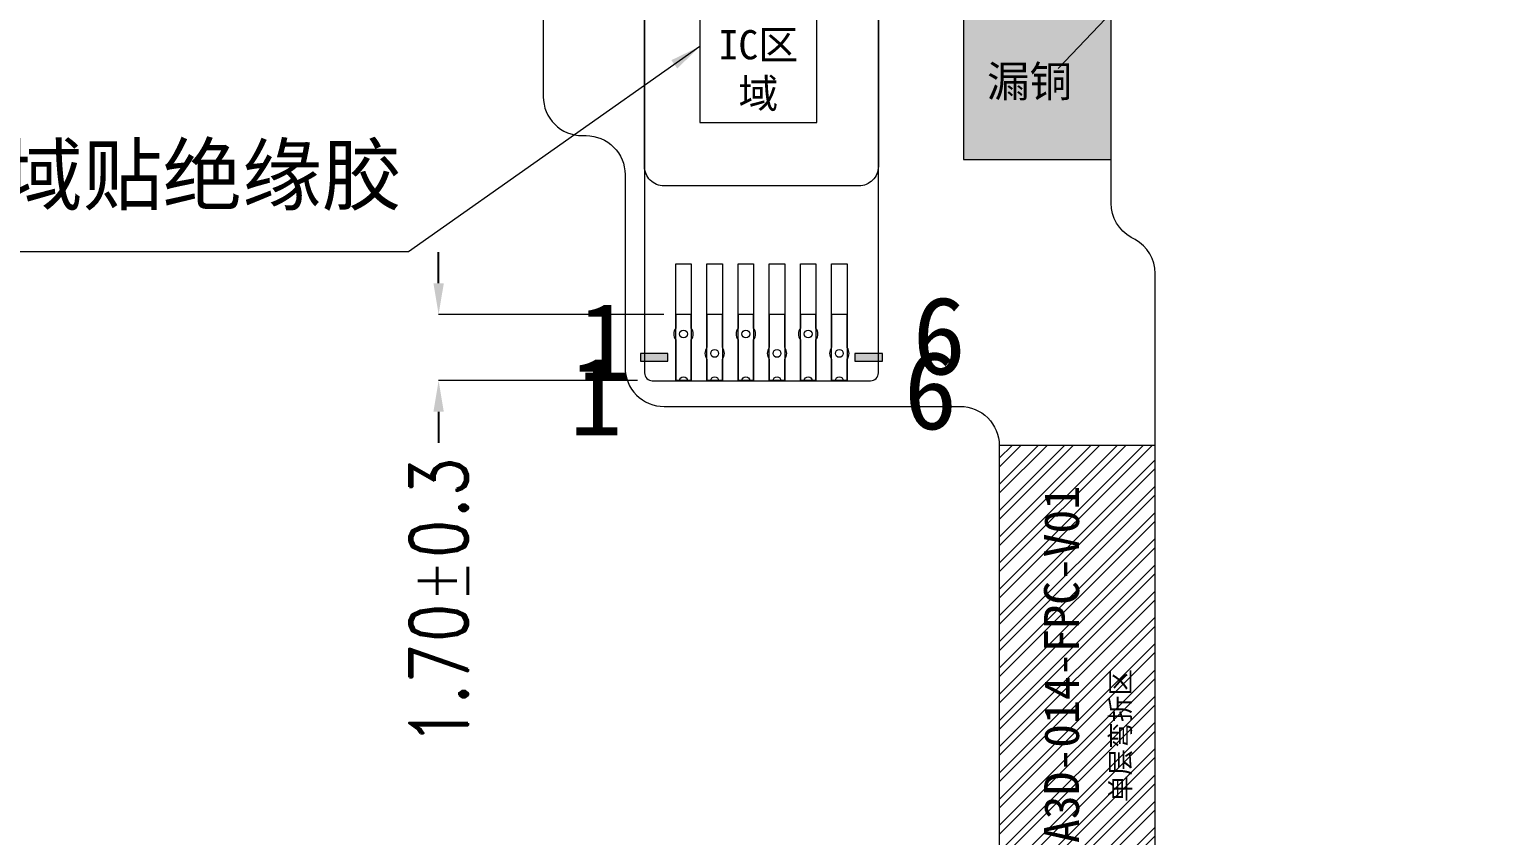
# Model space of a CAD drawing. Header units: millimetres. Extents: x 1087 to 1896, y -176 to 308.
# Drawn here: x 1617.12 to 1654.58, y 210.53 to 231.23 of the extents above; entities that cross this region are included whole.
import ezdxf

# ---------------------------------------------------------------- set-up
doc = ezdxf.new("R2010")
doc.units = ezdxf.units.MM
doc.layers.get('0').update_dxf_attribs({"color": 255, "lineweight": 5})
doc.layers.get('Defpoints').update_dxf_attribs({"color": 5, "lineweight": 5})
doc.layers.add('DIM', color=3, linetype='Continuous', lineweight=5)
doc.layers.add('FPC', color=50, linetype='Continuous', lineweight=5)
doc.styles.add('RD', font='ROMAND.shx', dxfattribs={"width": 0.8})
doc.styles.get("Standard").update_dxf_attribs({"font": 'txt', "bigfont": 'gbcbig.shx'})
doc.styles.add('样式 4', font='')
doc.styles.add('汉字', font='')
doc.styles.get('样式 4').set_extended_font_data('SimSun')
doc.styles.get('汉字').set_extended_font_data('SimSun')
doc.dimstyles.new('DIM', dxfattribs={"dimtxt": 0.8, "dimasz": 0.8, "dimexe": 0, "dimexo": 0.5, "dimgap": 0.11, "dimtad": 0, "dimzin": 1, "dimdsep": 46, "dimtxsty": 'RD', "dimcen": 0, "dimclrd": 256, "dimclre": 256, "dimclrt": 256, "dimadec": 0, "dimazin": 0, "dimtm": 1e-09, "dimtfac": 1, "dimtofl": 0, "dimtmove": 0, "dimatfit": 3, "dimfxl": 0, "dimlwe": -1, "dimarcsym": 0})

# ---------------------------------------------------------------- blocks, each defined once
blk = doc.blocks.new('*D56')
at = {"layer": 'Defpoints', "color": 0, "lineweight": 5, "transparency": 16777216}
for p in [(1632.526, 239.215), (1604.268, 196.772), (1642.997, 196.772)]:
    blk.add_point(p, dxfattribs=at)
at = {"layer": 'DIM', "lineweight": 5, "transparency": 16777216}
for p, q in [((1632.026, 239.215), (1604.268, 239.215)), ((1604.268, 238.415), (1604.268, 224.366)), ((1604.268, 197.572), (1604.268, 219.24)), ((1642.497, 196.772), (1604.268, 196.772))]:
    blk.add_line(p, q, dxfattribs=at)
for points in [[(1604.135, 238.415), (1604.401, 238.415), (1604.268, 239.215)], [(1604.135, 197.572), (1604.401, 197.572), (1604.268, 196.772)]]:
    blk.add_solid(points, dxfattribs=at)
at = {"layer": 'DIM', "lineweight": 5, "transparency": 16777216, "insert": (1604.268, 221.803), "char_height": 0.8, "attachment_point": 5, "rotation": 90, "style": 'RD'}
blk.add_mtext('42.44±0.5', dxfattribs=at)
blk = doc.blocks.new('R146A3D-013-FPC-V01-A')
at = {"lineweight": 5}
h = blk.add_hatch(dxfattribs=at)
h.set_pattern_fill('ANSI32', color=252, scale=0.05)
h.paths.add_polyline_path([(1166.594, 220.546), (1162.594, 220.546), (1162.594, 206.546), (1166.594, 206.546)])
at = {"layer": 'FPC', "lineweight": 5}
h = blk.add_hatch(color=256, dxfattribs=at)
h.paths.add_polyline_path([(1161.674, 227.889), (1165.467, 227.889), (1165.467, 231.839), (1161.674, 231.839)])
h.paths.add_polyline_path([(1162.081, 230.491), (1164.644, 230.491), (1164.644, 229.059), (1162.081, 229.059)], flags=24)
for points in [[(1153.389, 222.708), (1154.092, 222.708), (1154.092, 222.908), (1153.389, 222.908)], [(1158.892, 222.708), (1159.595, 222.708), (1159.595, 222.908), (1158.892, 222.908)]]:
    blk.add_hatch(color=7, dxfattribs=at).paths.add_polyline_path(points)
at = {"color": 252, "lineweight": 5}
blk.add_lwpolyline([(1166.594, 220.546), (1162.594, 220.546), (1162.594, 206.546), (1166.594, 206.546)], close=True, dxfattribs=at)
at = {"layer": 'FPC', "lineweight": 5}
for points in [[(1166.594, 197.072), (1166.594, 224.957, 0.272375), (1166.08, 225.831), (1165.981, 225.886, -0.272375), (1165.467, 226.76), (1165.467, 235.565, 0.414214)], [(1150.894, 235.565), (1150.894, 229.497, 0.414214), (1151.894, 228.497), (1151.992, 228.497, -0.414214), (1152.992, 227.497), (1152.992, 222.546, 0.414214), (1153.992, 221.546), (1161.594, 221.546, -0.414214), (1162.594, 220.546), (1162.594, 197.072, 0.414214)]]:
    blk.add_lwpolyline(points, format="xyb", dxfattribs=at)
for points in [[(1161.674, 227.889), (1165.467, 227.889), (1165.467, 231.839), (1161.674, 231.839)], [(1154.292, 225.208), (1154.692, 225.208), (1154.692, 222.208), (1154.292, 222.208)], [(1155.092, 225.208), (1155.492, 225.208), (1155.492, 222.208), (1155.092, 222.208)], [(1155.892, 225.208), (1156.292, 225.208), (1156.292, 222.208), (1155.892, 222.208)], [(1156.692, 225.208), (1157.092, 225.208), (1157.092, 222.208), (1156.692, 222.208)], [(1157.492, 225.208), (1157.892, 225.208), (1157.892, 222.208), (1157.492, 222.208)], [(1158.292, 225.208), (1158.692, 225.208), (1158.692, 222.208), (1158.292, 222.208)]]:
    blk.add_lwpolyline(points, close=True, dxfattribs=at)
at = {"layer": 'FPC', "color": 7, "lineweight": 5}
for points in [[(1153.389, 222.708), (1154.092, 222.708), (1154.092, 222.908), (1153.389, 222.908)], [(1158.892, 222.708), (1159.595, 222.708), (1159.595, 222.908), (1158.892, 222.908)]]:
    blk.add_lwpolyline(points, close=True, dxfattribs=at)
at = {"color": 255, "lineweight": 5, "style": '汉字'}
blk.add_text('单层弯折区', height=0.5, rotation=90, dxfattribs=at).set_placement((1165.953, 211.394))
at = {"char_height": 2, "width": 12.96273, "attachment_point": 1}
for s, insert in [('{\\fSimSun|b0|i0|c134|p2;\\C1;6}', (1160.151, 222.96)), ('{\\fSimSun|b0|i0|c134|p2;\\C1;1}', (1151.568, 222.801))]:
    blk.add_mtext(s, dxfattribs=dict(at, insert=insert))
at = {"layer": 'FPC', "color": 255, "lineweight": 5, "style": '样式 4'}
blk.add_text('R146A3D-014-FPC-V01', height=0.89856, rotation=90, dxfattribs=at).set_placement((1164.643, 207.894))
at = {"layer": 'FPC', "lineweight": 5, "insert": (1162.281, 230.291), "char_height": 0.8, "width": 45.46011, "attachment_point": 1}
blk.add_mtext('{\\fSimSun|b0|i0|c134|p2;\\C2;漏铜}', dxfattribs=at)
blk = doc.blocks.new('*D85')
at = {"layer": 'Defpoints', "color": 0, "lineweight": 5, "transparency": 16777216}
for p in [(1633.912, 223.908), (1627.628, 222.208), (1633.234, 222.208)]:
    blk.add_point(p, dxfattribs=at)
at = {"layer": 'DIM', "lineweight": -2, "transparency": 16777216}
for p, q in [((1627.628, 224.708), (1627.628, 225.508)), ((1627.628, 221.408), (1627.628, 220.608))]:
    blk.add_line(p, q, dxfattribs=at)
at = {"layer": 'DIM', "transparency": 16777216}
for p, q in [((1633.412, 223.908), (1627.628, 223.908)), ((1632.734, 222.208), (1627.628, 222.208))]:
    blk.add_line(p, q, dxfattribs=at)
at = {"layer": 'DIM', "lineweight": 5, "transparency": 16777216}
for points in [[(1627.495, 224.708), (1627.762, 224.708), (1627.628, 223.908)], [(1627.495, 221.408), (1627.762, 221.408), (1627.628, 222.208)]]:
    blk.add_solid(points, dxfattribs=at)
at = {"layer": 'DIM', "lineweight": 5, "transparency": 16777216, "insert": (1627.628, 216.555), "char_height": 1.5, "attachment_point": 5, "rotation": 90, "style": 'RD'}
blk.add_mtext('\\A1;1.70±0.3', dxfattribs=at)
blk = doc.blocks.new('R146A3D-013-TFPC-V01-A')
at = {"color": 1, "linetype": 'Continuous'}
blk.add_lwpolyline([(1402.236, 213.067), (1402.236, 216.067), (1399.236, 216.067), (1399.236, 213.067)], close=True, dxfattribs=at)
at = {"layer": 'FPC', "color": 1, "linetype": 'Continuous'}
blk.add_lwpolyline([(1403.816, 206.638), (1403.816, 222.972, -0.373238), (1404.245, 223.467), (1406.629, 223.807, 0.373238), (1407.316, 224.599), (1407.316, 224.905, 0.414214), (1407.016, 225.205), (1397.616, 225.205, 0.414214), (1397.316, 224.905), (1397.316, 224.599, 0.373238), (1398.003, 223.807), (1400.387, 223.467, -0.373238), (1400.816, 222.972), (1400.816, 218.938, -0.414214), (1399.816, 217.938), (1398.316, 217.938, 0.414214), (1397.816, 217.438), (1397.816, 206.638, 0.414214), (1398.016, 206.438), (1403.616, 206.438, 0.414214)], format="xyb", close=True, dxfattribs=at)
at = {"layer": 'FPC', "color": 2}
blk.add_lwpolyline([(1398.316, 217.438), (1403.316, 217.438, -0.414214), (1403.816, 216.938), (1403.816, 211.938, -0.414214), (1403.316, 211.438), (1398.316, 211.438, -0.414214), (1397.816, 211.938), (1397.816, 216.938, -0.414214)], format="xyb", close=True, dxfattribs=at)
at = {"layer": 'FPC', "lineweight": 5}
for points in [[(1398.991, 206.438), (1398.916, 206.438), (1399.016, 206.438), (1399.016, 207.488, 0.333333), (1399.016, 207.788), (1399.016, 208.138), (1398.616, 208.138), (1398.616, 207.788, 0.333333), (1398.616, 207.488), (1398.616, 206.438), (1398.716, 206.438, -1), (1398.916, 206.438)], [(1400.591, 206.438), (1400.516, 206.438), (1400.616, 206.438), (1400.616, 207.488, 0.333333), (1400.616, 207.788), (1400.616, 208.138), (1400.216, 208.138), (1400.216, 207.788, 0.333333), (1400.216, 207.488), (1400.216, 206.438), (1400.316, 206.438, -1), (1400.516, 206.438)], [(1402.191, 206.438), (1402.116, 206.438), (1402.216, 206.438), (1402.216, 207.488, 0.333333), (1402.216, 207.788), (1402.216, 208.138), (1401.816, 208.138), (1401.816, 207.788, 0.333333), (1401.816, 207.488), (1401.816, 206.438), (1401.916, 206.438, -1), (1402.116, 206.438)]]:
    blk.add_lwpolyline(points, format="xyb", dxfattribs=at)
for points in [[(1399.816, 206.988, 0.333333), (1399.816, 207.288), (1399.816, 208.138), (1399.416, 208.138), (1399.416, 207.288, 0.333333), (1399.416, 206.988), (1399.416, 206.438), (1399.516, 206.438, -1), (1399.716, 206.438), (1399.816, 206.438)], [(1401.416, 206.988, 0.333333), (1401.416, 207.288), (1401.416, 208.138), (1401.016, 208.138), (1401.016, 207.288, 0.333333), (1401.016, 206.988), (1401.016, 206.438), (1401.116, 206.438, -1), (1401.316, 206.438), (1401.416, 206.438)], [(1403.016, 206.988, 0.333333), (1403.016, 207.288), (1403.016, 208.138), (1402.616, 208.138), (1402.616, 207.288, 0.333333), (1402.616, 206.988), (1402.616, 206.438), (1402.716, 206.438, -1), (1402.916, 206.438), (1403.016, 206.438)]]:
    blk.add_lwpolyline(points, format="xyb", close=True, dxfattribs=at)
for centre in [(1398.816, 207.638), (1400.416, 207.638), (1402.016, 207.638), (1399.616, 207.138), (1401.216, 207.138), (1402.816, 207.138)]:
    blk.add_circle(centre, 0.1, dxfattribs=at)
at = {"char_height": 2, "width": 12.96273, "attachment_point": 1}
for s, insert in [('{\\fSimSun|b0|i0|c134|p2;\\C1;1}', (1396.116, 208.437)), ('{\\fSimSun|b0|i0|c134|p2;\\C1;6}', (1404.699, 208.597))]:
    blk.add_mtext(s, dxfattribs=dict(at, insert=insert))
at = {"layer": 'DIM', "linetype": 'ByBlock', "insert": (1400.736, 214.396, -24.553), "char_height": 0.75, "width": 2.59438, "attachment_point": 5}
blk.add_mtext('{\\fSimSun|b0|i0|c134|p2;\\C4;IC区域}', dxfattribs=at)

msp = doc.modelspace()

# ---------------------------------------------------------------- block references
at = {"lineweight": 5}
for name, p in [('R146A3D-013-TFPC-V01-A', (235.09665, 15.76945)), ('R146A3D-013-FPC-V01-A', (479.42056, 0))]:
    msp.add_blockref(name, p, dxfattribs=at)

# ---------------------------------------------------------------- texts
at = {"layer": 'DIM', "color": 1, "lineweight": 5, "insert": (1610.31184, 228.24141), "char_height": 1.5, "width": 45.4601058, "attachment_point": 1}
msp.add_mtext('{\\fSimSun|b0|i0|c134|p2;\\C3;元件区域贴绝缘胶}', dxfattribs=at)

# ---------------------------------------------------------------- dimensions: what is measured, and where the dimension line sits
at = {"layer": 'DIM', "lineweight": 5}
dim = msp.add_linear_dim(base=(1604.26787, 196.77165), p1=(1632.52611, 239.21507), p2=(1642.99652, 196.77165), angle=90, dimstyle='DIM', override={"dimtol": 1, "dimtp": 0.5, "dimtm": 0.5, "dimlwd": 5, "dimlwe": 5}, dxfattribs=at)
dim.commit()
dim.dimension.update_dxf_attribs({"geometry": '*D56', "text_midpoint": (1604.26787, 221.80285), "dimtype": 160})
dim = msp.add_linear_dim(base=(1627.62831, 222.20754), p1=(1633.91248, 223.90754), p2=(1633.23418, 222.20754), angle=90, dimstyle='DIM', override={"dimtxt": 1.5, "dimgap": 0.11, "dimtol": 1, "dimlim": 0, "dimtp": 0.3, "dimtm": 0.3, "dimtfac": 1, "dimtdec": 3, "dimfxl": 0.8, "dimtolj": 1, "dimarcsym": 1}, dxfattribs=at)
dim.commit()
dim.dimension.update_dxf_attribs({"geometry": '*D85', "text_midpoint": (1627.62831, 216.55468)})

# ---------------------------------------------------------------- leaders
at = {"layer": 'DIM', "color": 1, "lineweight": 5}
for points in [[(1643.52437, 230.22255), (1646.44413, 233.28202), (1654.57891, 233.28202)], [(1634.33224, 230.78808), (1626.85162, 225.51688), (1611.30211, 225.51688)]]:
    msp.add_leader(points, dimstyle='DIM', override={"dimfxl": 1.25, "dimtfill": 1, "dimlwd": 5, "dimlwe": 5, "dimarcsym": 1}, dxfattribs=at)

doc.saveas('drawing.dxf')
